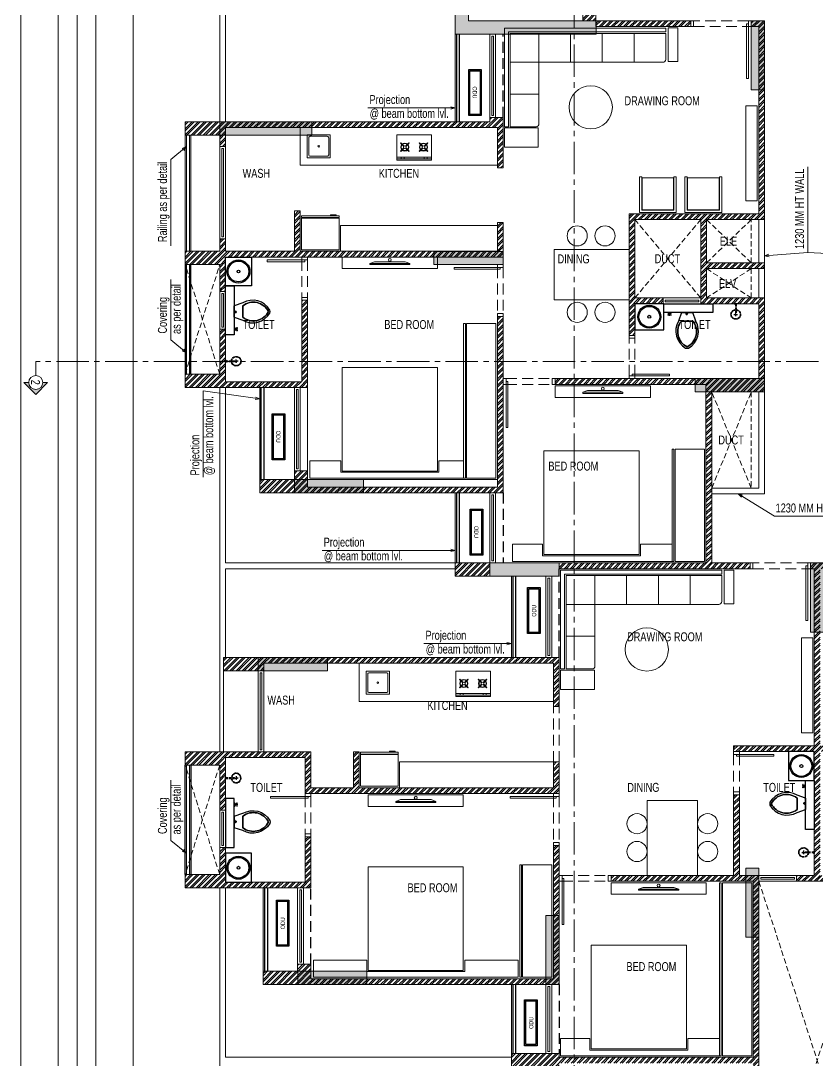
# Model space of a CAD drawing. Header units: inches. Extents: x 822859 to 1009930, y 496782 to 576896.
# Drawn here: x 859836 to 873649, y 533772 to 551813 of the extents above; entities that cross this region are included whole.
import ezdxf
from ezdxf.enums import TextEntityAlignment as Align

# ---------------------------------------------------------------- set-up
doc = ezdxf.new("R2010")
doc.units = ezdxf.units.IN
doc.header["$LTSCALE"] = 750
doc.header["$MEASUREMENT"] = 0
for name, pattern in [('CENTER', [2, 1.25, -0.25, 0.25, -0.25]), ('CENTER2', [1.125, 0.75, -0.125, 0.125, -0.125]), ('HIDDEN', [0.375, 0.25, -0.125]), ('HIDDEN2', [0.1875, 0.125, -0.0625])]:
    doc.linetypes.add(name, pattern=pattern)
for name, color, linetype, lineweight in [('COLUMN', 5, 'Continuous', 13), ('d-fur', 250, 'Continuous', 9), ('DOOR-MSA', 8, 'Continuous', 13), ('DOTTED LINE-MSA', 8, 'HIDDEN2', 13), ('ELE-01-MSA', 8, 'Continuous', 18), ('ELE-03-MSA', 145, 'Continuous', 18), ('ELE-04-MSA', 139, 'Continuous', 15), ('FURNITURE-MSA', 251, 'Continuous', 5), ('SECTION LINE', 14, 'CENTER', 9), ('TEXT DETAIL-MSA', 8, 'Continuous', 13), ('TEXT ROOM NAME-MSA', 8, 'Continuous', 13), ('WALL HATCH-MSA', 251, 'Continuous', 9), ('WALL-MSA', 11, 'Continuous', 18), ('WINDOW-MSA', 8, 'Continuous', 13)]:
    doc.layers.add(name, color=color, linetype=linetype, lineweight=lineweight)
for name, color, linetype in [('ELE-02-MSA', 8, 'Continuous'), ('P.FIXTURE', 8, 'Continuous'), ('R.C.C HATCH-MSA', 250, 'Continuous')]:
    doc.layers.add(name, color=color, linetype=linetype)
doc.styles.add('125', font='swisscl.ttf', dxfattribs={"height": 125})
doc.styles.add('ARIAL', font='ARIALN.TTF', dxfattribs={"height": 360})
doc.styles.add('Arial Narrow', font='swisscl.ttf', dxfattribs={"height": 150})
doc.styles.add('Arial-Reg', font='swisscl.ttf', dxfattribs={"height": 155})
doc.styles.add('MtXpl_Swis721_LtCn_B', font='swisscl.ttf')
doc.dimstyles.new('100 K.T', dxfattribs={"dimtxt": 360, "dimasz": 80, "dimexe": 0.18, "dimexo": 0.0625, "dimgap": 1, "dimtad": 1, "dimdec": 0, "dimzin": 0, "dimdsep": 46, "dimtxsty": 'ARIAL', "dimblk": 'DOT', "dimcen": 0.09, "dimse1": 1, "dimse2": 1, "dimclrd": 50, "dimclrt": 256, "dimadec": 0, "dimazin": 0, "dimtfac": 1, "dimtdec": 0, "dimtofl": 0, "dimtmove": 1, "dimatfit": 0, "dimfxl": 1, "dimtolj": 1, "dimtzin": 0, "dimlwd": -1, "dimarcsym": 0})
pattern_1 = [(45, (36976.4, 0), (-53.0330086, 53.0330086), []), (45, (37011.755, 0), (-53.0330086, 53.0330086), [])]

# ---------------------------------------------------------------- blocks, each defined once
blk = doc.blocks.new('t4tgg34')
for points in [[(375405, -62759), (375391, -62745), (375391, -62738), (375371, -62738), (375371, -62720), (375391, -62720), (375391, -62713), (375405, -62699), (375405, -62635), (375255, -62585, 0.412342), (374785, -62709, 0.132891), (374785, -62761, 0.412336), (375255, -62885), (375405, -62835)], [(375255, -62835, -0.475238), (374809, -62735, -0.475243), (375255, -62635)]]:
    blk.add_lwpolyline(points, format="xyb", close=True)
blk.add_lwpolyline([(375255, -62835), (375255, -62635, 0.475243), (374809, -62735, 0.475238), (375255, -62835, 0.489246)], format="xyb")
blk.add_lwpolyline([(375405, -62635), (375405, -62699), (375391, -62713), (375391, -62720), (375371, -62720), (375371, -62738), (375391, -62738), (375391, -62745), (375405, -62759), (375405, -62699), (375405, -62835)])
blk = doc.blocks.new('9')
at = {"linetype": 'Continuous'}
for p, q in [((709870, -390415), (709870, -390434)), ((709876, -390415), (709876, -390434)), ((709876, -390434), (709870, -390434))]:
    blk.add_line(p, q, dxfattribs=at)
for points in [[(709876, -390396), (709876, -390377), (709870, -390377), (709870, -390396)], [(709895, -390396), (709920, -390370), (709920, -390440), (709895, -390415)]]:
    blk.add_lwpolyline(points, dxfattribs=at)
blk.add_lwpolyline([(709895, -390415), (709870, -390415), (709870, -390396), (709895, -390396)], close=True, dxfattribs=at)
blk = doc.blocks.new('SHOWE')
at = {"linetype": 'HIDDEN', "ltscale": 0.2}
for p, q in [((3964261, -1171718), (3964261, -1171675)), ((3964261, -1171675), (3964263, -1171675)), ((3964261, -1171718), (3964263, -1171718)), ((3964264, -1171676), (3964264, -1171716)), ((3964269, -1171681), (3964269, -1171696)), ((3964269, -1171689), (3964438, -1171689)), ((3964269, -1171712), (3964269, -1171696)), ((3964269, -1171704), (3964438, -1171704)), ((3964479, -1171696), (3964416, -1171696)), ((3964447, -1171665), (3964447, -1171728))]:
    blk.add_line(p, q, dxfattribs=at)
for radius in [12.5, 10.6]:
    blk.add_circle((3964447, -1171696), radius, dxfattribs=at)
for centre, radius, start, end in [((3964447, -1171696), 84.1, 185.2383, 174.7617), ((3964447, -1171696), 81.4, 185.4105, 174.5895), ((3964447, -1171696), 78, 185.6496, 174.3504), ((3964262, -1171676), 1.76, 358.0282, 62.0821), ((3964262, -1171716), 1.76, 297.9179, 1.9718), ((3964260, -1171685), 10.1, 28.3436, 64.2104), ((3964260, -1171707), 10.1, 295.7896, 331.6564)]:
    blk.add_arc(centre, radius, start, end, dxfattribs=at)
blk = doc.blocks.new('A$C0454f6c0')
at = {"layer": 'WINDOW-MSA', "ltscale": 5000}
for points in [[(0, 1050), (0, 1000), (-100, 1000), (-100, 1050)], [(0, 0), (0, 50), (-100, 50), (-100, 0)]]:
    blk.add_lwpolyline(points, close=True, dxfattribs=at)
at = {"layer": 'WINDOW-MSA', "linetype": 'HIDDEN'}
for points in [[(-100, 1000), (-100, 50)], [(0, 50), (0, 1000)]]:
    blk.add_lwpolyline(points, dxfattribs=at)
at = {"layer": 'WINDOW-MSA', "ltscale": 5000, "elevation": 0}
blk.add_lwpolyline([(-50, 50), (-1000, 50), (-1000, 80), (-50, 80)], close=True, dxfattribs=at)
blk = doc.blocks.new('A$C16cd5f5f')
at = {"layer": 'WINDOW-MSA', "ltscale": 5000}
for points in [[(50, 50), (50, 850), (80, 850), (80, 50)], [(0, 0), (50, 0), (50, 100), (0, 100)], [(900, 0), (850, 0), (850, 100), (900, 100)]]:
    blk.add_lwpolyline(points, close=True, dxfattribs=at)
at = {"layer": 'WINDOW-MSA', "linetype": 'HIDDEN', "elevation": 0}
blk.add_lwpolyline([(50, 100), (850, 100)], dxfattribs=at)
at = {"layer": 'WINDOW-MSA', "linetype": 'HIDDEN'}
blk.add_lwpolyline([(50, 0), (850, 0)], dxfattribs=at)
blk = doc.blocks.new('A$Ca69f7aba')
at = {"layer": 'WINDOW-MSA', "ltscale": 5000}
for points in [[(-750, 0), (-700, 0), (-700, -100), (-750, -100)], [(0, 0), (-50, 0), (-50, -100), (0, -100)], [(-50, -50), (-50, -700), (-80, -700), (-80, -50)]]:
    blk.add_lwpolyline(points, close=True, dxfattribs=at)
at = {"layer": 'WINDOW-MSA', "linetype": 'HIDDEN'}
blk.add_lwpolyline([(-50, 0), (-700, 0)], dxfattribs=at)
at = {"layer": 'WINDOW-MSA', "linetype": 'HIDDEN', "elevation": 0}
blk.add_lwpolyline([(-50, -100), (-700, -100)], dxfattribs=at)
blk = doc.blocks.new('A$Cbea8c011')
at = {"layer": 'ELE-02-MSA', "elevation": 0}
for points in [[(400, -108), (-400, -108), (-400, 108), (400, 108)], [(380, -88), (-380, -88), (-380, 88), (380, 88)]]:
    blk.add_lwpolyline(points, close=True, dxfattribs=at)
at = {"layer": 'TEXT DETAIL-MSA', "style": 'Arial Narrow'}
blk.add_text('ODU', height=75, dxfattribs=at).set_placement((-106, -42, 0))
blk = doc.blocks.new('BLOCK-G & H TYPICAL COLOUMN')
at = {"layer": 'R.C.C HATCH-MSA'}
h = blk.add_hatch(color=256, dxfattribs=at)
h.dxf.hatch_style = 1
h.paths.add_polyline_path([(172697.62, -104207.75), (172688.57, -104207.75), (172688.57, -104255), (172697.62, -104255)])
h.paths.add_polyline_path([(172327.12, -104207.75), (172336.18, -104207.75), (172336.18, -104255), (172327.12, -104255)])
h.paths.add_polyline_path([(172819.88, -104207.75), (172819.88, -104216.81), (172867.12, -104216.81), (172867.12, -104207.75)])
h.paths.add_polyline_path([(172204.87, -104207.75), (172204.87, -104216.81), (172157.62, -104216.81), (172157.62, -104207.75)])
h.paths.add_polyline_path([(172561.18, -104240.06), (172552.12, -104240.06), (172552.12, -104287.31), (172561.18, -104287.31)])
h.paths.add_polyline_path([(172463.57, -104240.06), (172472.62, -104240.06), (172472.62, -104287.31), (172463.57, -104287.31)])
h.paths.add_polyline_path([(172177.87, -104422.2), (172177.87, -104431.25), (172130.62, -104431.25), (172130.62, -104422.2)])
h.paths.add_polyline_path([(172894.12, -104422.2), (172894.12, -104431.25), (172846.88, -104431.25), (172846.88, -104422.2)])
h.paths.add_polyline_path([(172336.12, -104486.75), (172336.12, -104495.81), (172288.87, -104495.81), (172288.87, -104486.75)])
h.paths.add_polyline_path([(172202.62, -104543.75), (172202.62, -104552.81), (172155.37, -104552.81), (172155.37, -104543.75)])
h.paths.add_polyline_path([(172822.13, -104543.75), (172822.13, -104552.81), (172869.37, -104552.81), (172869.37, -104543.75)])
h.paths.add_polyline_path([(172516.9, -104495.81), (172507.85, -104495.81), (172507.85, -104448.56), (172516.9, -104448.56)])
h.paths.add_polyline_path([(172697.62, -104104.25), (172688.57, -104104.25), (172688.57, -104057.01), (172697.62, -104057.01)])
h.paths.add_polyline_path([(172327.12, -104104.25), (172336.18, -104104.25), (172336.18, -104057.01), (172327.12, -104057.01)])
h.paths.add_polyline_path([(172819.88, -104104.25), (172819.88, -104095.2), (172867.12, -104095.2), (172867.12, -104104.25)])
h.paths.add_polyline_path([(172204.87, -104104.25), (172204.87, -104095.2), (172157.62, -104095.2), (172157.62, -104104.25)])
h.paths.add_polyline_path([(172561.18, -104071.94), (172552.12, -104071.94), (172552.12, -104024.7), (172561.18, -104024.7)])
h.paths.add_polyline_path([(172463.57, -104071.94), (172472.62, -104071.94), (172472.62, -104024.7), (172463.57, -104024.7)])
h.paths.add_polyline_path([(172177.87, -103889.81), (172177.87, -103880.75), (172130.62, -103880.75), (172130.62, -103889.81)])
h.paths.add_polyline_path([(172894.12, -103889.81), (172894.12, -103880.75), (172846.88, -103880.75), (172846.88, -103889.81)])
h.paths.add_polyline_path([(172336.12, -103825.25), (172336.12, -103816.2), (172288.87, -103816.2), (172288.87, -103825.25)])
h.paths.add_polyline_path([(172202.62, -103768.25), (172202.62, -103759.2), (172155.37, -103759.2), (172155.37, -103768.25)])
h.paths.add_polyline_path([(172822.13, -103768.25), (172822.13, -103759.2), (172869.37, -103759.2), (172869.37, -103768.25)])
h.paths.add_polyline_path([(172516.9, -103816.2), (172507.85, -103816.2), (172507.85, -103863.44), (172516.9, -103863.44)])
h.paths.add_polyline_path([(172548.37, -103699.31), (172548.37, -103690.25), (172595.62, -103690.25), (172595.62, -103699.31)])
h.paths.add_polyline_path([(172476.37, -103699.31), (172476.37, -103690.25), (172429.13, -103690.25), (172429.13, -103699.31)])
h.paths.add_polyline_path([(172726.82, -103612.31), (172726.82, -103603.25), (172774.06, -103603.25), (172774.06, -103612.31)])
h.paths.add_polyline_path([(172297.93, -103612.31), (172297.93, -103603.25), (172250.69, -103603.25), (172250.69, -103612.31)])
h.paths.add_polyline_path([(172920.37, -103523.81), (172920.37, -103514.75), (172857.56, -103514.75), (172857.56, -103523.81)])
h.paths.add_polyline_path([(172104.37, -103523.81), (172104.37, -103514.75), (172167.19, -103514.75), (172167.19, -103523.81)])
h.paths.add_polyline_path([(172476.37, -103492.94), (172467.32, -103492.94), (172467.32, -103445.7), (172476.37, -103445.7)])
h.paths.add_polyline_path([(172548.37, -103492.94), (172557.43, -103492.94), (172557.43, -103445.7), (172548.37, -103445.7)])
h.paths.add_polyline_path([(172663.43, -103454.75), (172759.5, -103454.75), (172759.5, -103349.7), (172663.43, -103349.7), (172663.43, -103358.75), (172750.44, -103358.75), (172750.44, -103445.7), (172663.43, -103445.7)])
h.paths.add_polyline_path([(172361.32, -103454.75), (172265.25, -103454.75), (172265.25, -103349.7), (172361.32, -103349.7), (172361.32, -103358.75), (172274.31, -103358.75), (172274.31, -103445.7), (172361.32, -103445.7)])
h.paths.add_polyline_path([(172428.37, -103358.75), (172419.32, -103358.75), (172419.32, -103311.51), (172428.37, -103311.51)])
h.paths.add_polyline_path([(172428.37, -103132.74), (172419.32, -103132.74), (172419.32, -103179.99), (172428.37, -103179.99)])
h.paths.add_polyline_path([(172151.62, -103286.75), (172151.62, -103277.7), (172104.37, -103277.7), (172104.37, -103286.75)])
h.paths.add_polyline_path([(172245.43, -103162.74), (172245.43, -103153.68), (172198.19, -103153.68), (172198.19, -103162.74)])
h.paths.add_polyline_path([(172428.37, -103021.25), (172419.32, -103021.25), (172419.32, -103068.5), (172428.37, -103068.5)])
h.paths.add_polyline_path([(172245.43, -102997.25), (172236.37, -102997.25), (172236.37, -103044.5), (172245.43, -103044.5)])
h.paths.add_polyline_path([(172104.37, -102997.25), (172104.37, -103006.31), (172151.62, -103006.31), (172151.62, -102997.25)])
h.paths.add_polyline_path([(172596.37, -103358.75), (172605.43, -103358.75), (172605.43, -103311.51), (172596.37, -103311.51)])
h.paths.add_polyline_path([(172596.37, -103132.74), (172605.43, -103132.74), (172605.43, -103179.99), (172596.37, -103179.99)])
h.paths.add_polyline_path([(172873.13, -103286.75), (172873.13, -103277.7), (172920.37, -103277.7), (172920.37, -103286.75)])
h.paths.add_polyline_path([(172779.32, -103162.74), (172779.32, -103153.68), (172826.56, -103153.68), (172826.56, -103162.74)])
h.paths.add_polyline_path([(172596.37, -103021.25), (172605.43, -103021.25), (172605.43, -103068.5), (172596.37, -103068.5)])
h.paths.add_polyline_path([(172779.32, -102997.25), (172788.37, -102997.25), (172788.37, -103044.5), (172779.32, -103044.5)])
h.paths.add_polyline_path([(172920.37, -102997.25), (172920.37, -103006.31), (172873.13, -103006.31), (172873.13, -102997.25)])
h.paths.add_polyline_path([(172548.37, -104612.7), (172548.37, -104621.75), (172595.62, -104621.75), (172595.62, -104612.7)])
h.paths.add_polyline_path([(172476.37, -104612.7), (172476.37, -104621.75), (172429.13, -104621.75), (172429.13, -104612.7)])
h.paths.add_polyline_path([(172297.93, -104699.7), (172297.93, -104708.75), (172250.69, -104708.75), (172250.69, -104699.7)])
h.paths.add_polyline_path([(172104.37, -104788.2), (172104.37, -104797.25), (172167.19, -104797.25), (172167.19, -104788.2)])
h.paths.add_polyline_path([(172726.82, -104699.7), (172726.82, -104708.75), (172774.06, -104708.75), (172774.06, -104699.7)])
h.paths.add_polyline_path([(172920.37, -104788.2), (172920.37, -104797.25), (172857.56, -104797.25), (172857.56, -104788.2)])
h.paths.add_polyline_path([(172476.37, -104819.06), (172467.32, -104819.06), (172467.32, -104866.31), (172476.37, -104866.31)])
h.paths.add_polyline_path([(172548.37, -104819.06), (172557.43, -104819.06), (172557.43, -104866.31), (172548.37, -104866.31)])
h.paths.add_polyline_path([(172663.43, -104857.25), (172759.5, -104857.25), (172759.5, -104962.31), (172663.43, -104962.31), (172663.43, -104953.25), (172750.44, -104953.25), (172750.44, -104866.31), (172663.43, -104866.31)])
h.paths.add_polyline_path([(172361.32, -104857.25), (172265.25, -104857.25), (172265.25, -104962.31), (172361.32, -104962.31), (172361.32, -104953.25), (172274.31, -104953.25), (172274.31, -104866.31), (172361.32, -104866.31)])
h.paths.add_polyline_path([(172428.37, -104953.25), (172419.32, -104953.25), (172419.32, -105000.5), (172428.37, -105000.5)])
h.paths.add_polyline_path([(172428.37, -105178.31), (172419.32, -105178.31), (172419.32, -105131.06), (172428.37, -105131.06)])
h.paths.add_polyline_path([(172151.62, -105025.25), (172151.62, -105034.31), (172104.37, -105034.31), (172104.37, -105025.25)])
h.paths.add_polyline_path([(172245.43, -105072.5), (172236.37, -105072.5), (172236.37, -105025.25), (172245.43, -105025.25)])
h.paths.add_polyline_path([(172428.37, -105290.75), (172419.32, -105290.75), (172419.32, -105243.51), (172428.37, -105243.51)])
h.paths.add_polyline_path([(172245.43, -105314.75), (172236.37, -105314.75), (172236.37, -105267.51), (172245.43, -105267.51)])
h.paths.add_polyline_path([(172104.37, -105277.35), (172113.43, -105277.35), (172113.43, -105314.75), (172104.37, -105314.75)])
h.paths.add_polyline_path([(172596.37, -104953.25), (172605.43, -104953.25), (172605.43, -105000.5), (172596.37, -105000.5)])
h.paths.add_polyline_path([(172596.37, -105178.31), (172605.43, -105178.31), (172605.43, -105131.06), (172596.37, -105131.06)])
h.paths.add_polyline_path([(172873.13, -105025.25), (172873.13, -105034.31), (172920.37, -105034.31), (172920.37, -105025.25)])
h.paths.add_polyline_path([(172788.37, -105025.25), (172779.32, -105025.25), (172779.32, -105072.5), (172788.37, -105072.5)])
h.paths.add_polyline_path([(172596.37, -105290.75), (172605.43, -105290.75), (172605.43, -105243.51), (172596.37, -105243.51)])
h.paths.add_polyline_path([(172779.32, -105314.75), (172788.37, -105314.75), (172788.37, -105267.51), (172779.32, -105267.51)])
h.paths.add_polyline_path([(172911.32, -105314.75), (172920.37, -105314.75), (172920.37, -105277.35), (172911.32, -105277.35)])
h.paths.add_polyline_path([(172688.63, -104486.75), (172688.63, -104495.81), (172735.87, -104495.81), (172735.87, -104486.75)])
h.paths.add_polyline_path([(172688.63, -103825.25), (172688.63, -103816.2), (172735.87, -103816.2), (172735.87, -103825.25)])
at = {"layer": 'COLUMN'}
for points in [[(172361.32, -103454.75), (172265.25, -103454.75), (172265.25, -103349.7), (172361.32, -103349.7), (172361.32, -103358.75), (172274.31, -103358.75), (172274.31, -103445.7), (172361.32, -103445.7)], [(172476.37, -103492.94), (172467.32, -103492.94), (172467.32, -103445.7), (172476.37, -103445.7)], [(172104.37, -103523.81), (172104.37, -103514.75), (172167.19, -103514.75), (172167.19, -103523.81)], [(172297.93, -103612.31), (172297.93, -103603.25), (172250.69, -103603.25), (172250.69, -103612.31)], [(172476.37, -103699.31), (172476.37, -103690.25), (172429.13, -103690.25), (172429.13, -103699.31)], [(172202.62, -103768.25), (172202.62, -103759.2), (172155.37, -103759.2), (172155.37, -103768.25)], [(172336.12, -103825.25), (172336.12, -103816.2), (172288.87, -103816.2), (172288.87, -103825.25)], [(172516.9, -103816.2), (172507.85, -103816.2), (172507.85, -103863.44), (172516.9, -103863.44)], [(172177.87, -103889.81), (172177.87, -103880.75), (172130.62, -103880.75), (172130.62, -103889.81)], [(172463.57, -104071.94), (172472.62, -104071.94), (172472.62, -104024.7), (172463.57, -104024.7)], [(172327.12, -104104.25), (172336.18, -104104.25), (172336.18, -104057.01), (172327.12, -104057.01)], [(172204.87, -104104.25), (172204.87, -104095.2), (172157.62, -104095.2), (172157.62, -104104.25)]]:
    blk.add_lwpolyline(points, close=True, dxfattribs=at)
blk = doc.blocks.new('_Dot')
at = {"linetype": 'ByBlock', "lineweight": -2}
blk.add_line((-0.5, 0), (-1, 0), dxfattribs=at)
at = {"linetype": 'ByBlock', "const_width": 0.5}
blk.add_lwpolyline([(-0.25, 0, 1), (0.25, 0, 1)], format="xyb", close=True, dxfattribs=at)
blk = doc.blocks.new('STUV')
at = {"layer": 'FURNITURE-MSA'}
for p, q in [((169, 0, 0), (169, -600, 0)), ((-81, -70), (-75, -63)), ((-31, -120), (-81, -70)), ((-81, -207), (-31, -157)), ((-75, -63), (-25, -113)), ((-25, -163), (-75, -213)), ((-25, -113), (-31, -120)), ((-31, -157), (-25, -163)), ((12, -113), (62, -63)), ((18, -120), (12, -113)), ((12, -163), (18, -157)), ((62, -213), (12, -163)), ((68, -70), (18, -120)), ((18, -157), (68, -207)), ((62, -63), (68, -70)), ((169, -76, 0), (194, -76, 0)), ((194, -126, 0), (169, -126, 0)), ((-75, -213), (-81, -207)), ((68, -207), (62, -213)), ((-81, -393), (-75, -387)), ((-31, -443), (-81, -393)), ((-81, -530), (-31, -480)), ((-75, -537), (-81, -530)), ((-75, -387), (-25, -437)), ((-25, -487), (-75, -537)), ((-25, -437), (-31, -443)), ((-31, -480), (-25, -487)), ((12, -437), (62, -387)), ((18, -443), (12, -437)), ((12, -487), (18, -480)), ((62, -537), (12, -487)), ((68, -393), (18, -443)), ((18, -480), (68, -530)), ((62, -387), (68, -393)), ((68, -530), (62, -537)), ((194, -474, 0), (169, -474, 0)), ((194, -524, 0), (169, -524, 0))]:
    blk.add_line(p, q, dxfattribs=at)
for points in [[(-219, -600), (219, -600), (219, 0), (-219, 0)], [(219, -600), (194, -600), (194, 0), (219, 0)]]:
    blk.add_lwpolyline(points, close=True, dxfattribs=at)
for centre, radius in [((-7, -138), 70.6), ((-7, -138), 61.8), ((-7, -138), 22.1), ((-7, -462), 70.6), ((-7, -462), 61.8), ((-7, -462), 22.1)]:
    blk.add_circle(centre, radius, dxfattribs=at)
blk = doc.blocks.new('G$C1887B0AA')
at = {"layer": 'FURNITURE-MSA'}
blk.add_lwpolyline([(0, 0), (300, 0), (300, 300), (0, 300)], close=True, dxfattribs=at)
blk.add_lwpolyline([(40, 20), (260, 20, 0.414214), (280, 40), (280, 260, 0.414214), (260, 280), (40, 280, 0.414214), (20, 260), (20, 40, 0.414214)], format="xyb", close=True, dxfattribs=at)
blk.add_circle((150, 150), 10, dxfattribs=at)
blk = doc.blocks.new('G$C7997B730')
at = {"layer": 'FURNITURE-MSA'}
for p, q in [((36, 1325, 0), (0, 1325, 0)), ((0, 1325, 0), (0, 0, 0)), ((36, 1325, 0), (0, 1325, 0)), ((93, 1169, 0), (36, 1325, 0)), ((36, 0, 0), (36, 1325, 0)), ((93, 1169, 0), (36, 1325, 0)), ((93, 156, 0), (93, 1169, 0)), ((36, 0, 0), (0, 0, 0)), ((93, 156, 0), (36, 0, 0))]:
    blk.add_line(p, q, dxfattribs=at)
blk = doc.blocks.new('G$CA9DB4A96')
at = {"layer": 'FURNITURE-MSA'}
for points in [[(550, 0), (550, 650), (0, 650), (0, 0)], [(560, 0), (590, 0), (590, 650), (560, 650)], [(590, 500), (610, 500), (610, 600), (590, 600)]]:
    blk.add_lwpolyline(points, close=True, dxfattribs=at)
blk = doc.blocks.new('A$Caebde61c')
at = {"layer": 'FURNITURE-MSA'}
for p, q in [((5536, -12110, 0), (5536, -11610, 0)), ((6086, -11610), (6086, -12110)), ((6636, -11610), (6636, -12110)), ((7186, -11610), (7186, -12110)), ((5536, -12110, 0), (5036, -12110, 0)), ((5536, -12662, 0), (5036, -12662, 0)), ((1395, -13895), (1395, -13245)), ((4816, -13895), (1395, -13895)), ((4816, -14942), (2095, -14942)), ((2095, -14942), (2095, -15392)), ((1525, -17755), (1525, -19205)), ((1525, -19353), (4816, -19353)), ((6508, -21521, 0), (6508, -21021, 0)), ((7058, -21021), (7058, -21521)), ((7608, -21021), (7608, -21521)), ((8158, -21021), (8158, -21521)), ((6508, -21521, 0), (6008, -21521, 0)), ((6508, -22073, 0), (6008, -22073, 0)), ((5788, -23205), (2419, -23205)), ((3119, -24253), (5788, -24253)), ((3119, -24253), (3119, -24703))]:
    blk.add_line(p, q, dxfattribs=at)
for points in [[(4941, -13229), (5011, -13229), (5011, -11585), (7736, -11585), (7736, -11516), (4941, -11516)], [(7776, -12100), (7946, -12100), (7946, -11515), (7776, -11515)], [(9124, -14515), (9324, -14515), (9324, -12866), (9124, -12866)], [(5526, -13249), (5526, -13586), (4941, -13586), (4941, -13249)], [(2125, -15692), (2125, -15492), (3775, -15492), (3775, -15692)], [(5801, -15359), (7101, -15359), (7101, -16234), (5801, -16234)], [(4261, -16642), (4261, -19328), (4231, -19328), (4231, -16642)], [(4791, -16642), (4791, -19328), (4281, -19328), (4281, -16642)], [(3775, -19208), (3775, -17408), (2125, -17408), (2125, -19208)], [(5820, -17927), (5820, -17727), (7470, -17727), (7470, -17927)], [(7274, -20656), (7274, -18856), (5624, -18856), (5624, -20656)], [(7879, -18826), (7879, -20776), (7849, -20776), (7849, -18826)], [(8409, -18826), (8409, -20776), (7899, -20776), (7899, -18826)], [(2100, -19228), (3800, -19228), (3800, -19028), (4231, -19028), (4231, -19328), (1564, -19328), (1564, -19028), (2100, -19028)], [(5599, -20676), (7299, -20676), (7299, -20476), (7849, -20476), (7849, -20776), (5077, -20776), (5077, -20476), (5599, -20476)], [(5913, -22640), (5983, -22640), (5983, -20996), (8708, -20996), (8708, -20926), (5913, -20926)], [(8748, -21511), (8918, -21511), (8918, -20926), (8748, -20926)], [(10088, -23751), (10288, -23751), (10288, -22101), (10088, -22101)], [(6498, -22660), (6498, -22996), (5913, -22996), (5913, -22660)], [(2575, -25028), (2575, -24828), (4225, -24828), (4225, -25028)], [(8288, -24927), (8288, -26227), (7413, -26227), (7413, -24927)], [(4225, -27873), (4225, -26073), (2575, -26073), (2575, -27873)], [(5233, -26043), (5233, -27993), (5203, -27993), (5203, -26043)], [(5763, -26043), (5763, -27993), (5253, -27993), (5253, -26043)], [(6788, -26552), (6788, -26352), (8438, -26352), (8438, -26552)], [(8699, -26352), (8699, -29357), (8669, -29357), (8669, -26352)], [(9229, -26352), (9229, -29357), (8719, -29357), (8719, -26352)], [(8094, -29237), (8094, -27437), (6444, -27437), (6444, -29237)], [(2550, -27893), (4250, -27893), (4250, -27693), (5175, -27693), (5175, -27993), (1626, -27993), (1626, -27693), (2550, -27693)], [(6419, -29257), (8119, -29257), (8119, -29057), (8669, -29057), (8669, -29357), (5913, -29357), (5913, -29057), (6419, -29057)]]:
    blk.add_lwpolyline(points, close=True, dxfattribs=at)
for points in [[(5036, -11610), (7736, -11610), (7736, -12060, -0.414214), (7686, -12110), (5536, -12110), (5536, -13179, -0.414214), (5486, -13229), (5036, -13229), (5036, -11610)], [(6008, -21021), (8708, -21021), (8708, -21471, -0.414214), (8658, -21521), (6508, -21521), (6508, -22590, -0.414214), (6458, -22640), (6008, -22640), (6008, -21021)]]:
    blk.add_lwpolyline(points, format="xyb", dxfattribs=at)
blk.add_lwpolyline([(2419, -23205), (2419, -22541)], dxfattribs=at)
for centre, radius in [((6435, -12892, 0), 375), ((6201, -15124), 175), ((6683, -15124), 175), ((2950, -15541, 0), 25), ((6201, -16451), 175), ((6683, -16451), 175), ((6645, -17776, 0), 25), ((7407, -22303, 0), 375), ((3400, -24877, 0), 25), ((7238, -25327), 175), ((8463, -25327), 175), ((7238, -25810), 175), ((8463, -25810), 175), ((7613, -26401, 0), 25)]:
    blk.add_circle(centre, radius, dxfattribs=at)
for name, p, xscale, yscale, zscale, rotation in [('G$C1887B0AA', (1518, -13369), -1.333333333333333, 1.333333333333333, 1.333333333333333, 180), ('G$C7997B730', (2603, -15622, 0), -0.5248800000000008, 0.5248800000000008, 0.5248800000000007, 270.0000000000001), ('G$C7997B730', (6298, -17857, 0), -0.5248800000000008, 0.5248800000000008, 0.5248800000000007, 270.0000000000001), ('G$C1887B0AA', (2542, -22679), -1.333333333333333, 1.333333333333333, 1.333333333333333, 180), ('G$C7997B730', (3053, -24958, 0), -0.5248800000000011, 0.5248800000000011, 0.524880000000001, 270), ('G$C7997B730', (7265, -26482, 0), -0.5248800000000011, 0.5248800000000011, 0.524880000000001, 270)]:
    blk.add_blockref(name, p, dxfattribs=dict(at, xscale=xscale, yscale=yscale, zscale=zscale, rotation=rotation))
at = {"layer": 'FURNITURE-MSA', "xscale": -1}
for name, p, rotation in [('STUV', (3073, -13590, 0), 90), ('G$CA9DB4A96', (1420, -15367), 270.0000000000001), ('STUV', (4097, -22900, 0), 90), ('G$CA9DB4A96', (2444, -24678), 270)]:
    blk.add_blockref(name, p, dxfattribs=dict(at, rotation=rotation))
blk = doc.blocks.new('section sym.')
h = blk.add_hatch(color=256)
h.dxf.hatch_style = 1
h.paths.add_polyline_path([(-240, 90), (-240, 153), (-393, 0), (-240, -153), (-240, -90, -0.414214), (-330, 0, -0.414214)])
at = {"layer": 'SECTION LINE', "linetype": 'Continuous'}
blk.add_line((-150, 0), (0, 0), dxfattribs=at)
blk.add_lwpolyline([(-240, -90), (-240, -153), (-393, 0), (-240, 153), (-240, 90)], dxfattribs=at)
blk.add_circle((-240, 0), 90, dxfattribs=at)
blk = doc.blocks.new('A$C37e82350')
at = {"layer": 'SECTION LINE', "linetype": 'CENTER2'}
for points in [[(17359, 15657), (17302, 15657), (17302, -11420), (17346, -11420)], [(-2542, -2027), (-2542, -2083), (61391, -2083), (61391, -2039)]]:
    blk.add_lwpolyline(points, dxfattribs=at)
at = {"layer": 'SECTION LINE', "xscale": -1.347826086956522, "yscale": 1.347826086956522, "zscale": 1.347826086956522}
blk.add_blockref('section sym.', (17346, -11420), dxfattribs=at)
at = {"layer": 'SECTION LINE', "style": '125'}
blk.add_text('2', height=155, dxfattribs=at).set_placement((17665, -11423), align=Align.MIDDLE)

msp = doc.modelspace()

# ---------------------------------------------------------------- hatches: boundary and pattern name
at = {"layer": 'WALL HATCH-MSA'}
h = msp.add_hatch(dxfattribs=at)
h.set_pattern_fill('ANSI32', color=256, scale=200)
h.set_pattern_definition(pattern_1)
h.paths.add_polyline_path([(869812, 552393), (869582, 552393), (869582, 551813), (869812, 551813)])
h = msp.add_hatch(dxfattribs=at)
h.set_pattern_fill('ANSI32', color=256, scale=200)
h.set_pattern_definition([(45, (870743.25, 551742.76), (-53.033, 53.033), []), (45, (870778.61, 551742.76), (-53.033, 53.033), [])])
h.paths.add_polyline_path([(871455, 551713), (871455, 551813), (869812, 551813), (869812, 551713)], flags=17)
h.paths.add_polyline_path([(869102, 545602), (869102, 545502), (871720, 545502), (871720, 542403), (869172, 542403), (869172, 542303), (872484, 542303), (872484, 542403), (871820, 542403), (871820, 545372), (872735, 545372), (872735, 547002), (871730, 547002), (871730, 547513), (872735, 547513), (872735, 547613), (871730, 547613), (871730, 548363), (872735, 548363), (872735, 551813), (872505, 551813), (872505, 551713), (872635, 551713), (872635, 548463), (870387, 548463), (870387, 546352), (870487, 546352), (870487, 546902), (870980, 546902), (870980, 547002), (870487, 547002), (870487, 548363), (871630, 548363), (871630, 546902), (872635, 546902), (872635, 545602)])
h = msp.add_hatch(dxfattribs=at)
h.set_pattern_fill('ANSI32', color=256, scale=200)
h.set_pattern_definition(pattern_1)
h.paths.add_polyline_path([(863286, 549829), (863286, 549629), (863386, 549629), (863386, 549959), (868102, 549959), (868102, 549259), (868202, 549259), (868202, 550133), (867972, 550133), (867972, 550059), (862686, 550059), (862686, 549829)])
h = msp.add_hatch(dxfattribs=at)
h.set_pattern_fill('ANSI32', color=256, scale=200)
h.set_pattern_definition(pattern_1)
h.paths.add_polyline_path([(862686, 547812), (862686, 547582), (863286, 547582), (863286, 547112), (863386, 547112), (863386, 547712), (868202, 547712), (868202, 548312), (868102, 548312), (868102, 547812), (864681, 547812), (864681, 548512), (864581, 548512), (864581, 547812), (863386, 547812), (863386, 548029), (863286, 548029), (863286, 547812)])
h = msp.add_hatch(dxfattribs=at)
h.set_pattern_fill('ANSI32', color=256, scale=200)
h.set_pattern_definition(pattern_1)
h.paths.add_polyline_path([(862686, 545679), (862686, 545449), (864811, 545449), (864811, 546962), (864711, 546962), (864711, 545549), (863386, 545549), (863386, 546462), (863286, 546462), (863286, 545679)])
h = msp.add_hatch(dxfattribs=at)
h.set_pattern_fill('ANSI32', color=256, scale=200)
h.set_pattern_definition(pattern_1)
h.paths.add_polyline_path([(863981, 543851), (863981, 543621), (868202, 543621), (868202, 546682), (868102, 546682), (868102, 543721), (864811, 543721), (864811, 543999), (864581, 543999), (864581, 543851)])
h = msp.add_hatch(dxfattribs=at)
h.set_pattern_fill('ANSI32', color=256, scale=200)
h.set_pattern_definition(pattern_1)
h.paths.add_polyline_path([(867372, 542403), (867372, 542173), (867972, 542173), (867972, 542403)])
h = msp.add_hatch(dxfattribs=at)
h.set_pattern_fill('ANSI32', color=256, scale=200)
h.set_pattern_definition(pattern_1)
h.paths.add_polyline_path([(873599, 542303), (873599, 539228), (872199, 539228), (872199, 539128), (873599, 539128), (873599, 536977), (873289, 536977), (873289, 536877), (874009, 536877), (874009, 536977), (873699, 536977), (873699, 539128), (875099, 539128), (875099, 539228), (873699, 539228), (873699, 542303), (873764, 542303), (873764, 542403), (873534, 542403), (873534, 542303)])
h = msp.add_hatch(dxfattribs=at)
h.set_pattern_fill('ANSI32', color=256, scale=200)
h.set_pattern_definition(pattern_1)
h.paths.add_polyline_path([(864053, 540533), (864053, 540663), (869074, 540663), (869074, 539913), (869174, 539913), (869174, 540763), (863353, 540763), (863353, 540533)])
h = msp.add_hatch(dxfattribs=at)
h.set_pattern_fill('ANSI32', color=256, scale=200)
h.set_pattern_definition(pattern_1)
h.paths.add_polyline_path([(863286, 538895), (863286, 538113), (863386, 538113), (863386, 539025), (864768, 539025), (864768, 538401), (869174, 538401), (869174, 538951), (869074, 538951), (869074, 538501), (865705, 538501), (865705, 539125), (865605, 539125), (865605, 538501), (864868, 538501), (864868, 539125), (862686, 539125), (862686, 538895)])
h = msp.add_hatch(dxfattribs=at)
h.set_pattern_fill('ANSI32', color=256, scale=200)
h.set_pattern_definition(pattern_1)
h.paths.add_polyline_path([(868344, 533887), (868344, 533657), (869174, 533657), (869174, 533722), (872539, 533722), (872539, 530667), (870074, 530667), (870074, 530567), (872199, 530567), (872199, 529166), (872299, 529166), (872299, 530567), (872639, 530567), (872639, 536977), (872299, 536977), (872299, 538378), (872199, 538378), (872199, 536977), (870074, 536977), (870074, 536877), (872539, 536877), (872539, 533822), (869174, 533822), (869174, 533887)])
h = msp.add_hatch(dxfattribs=at)
h.set_pattern_fill('ANSI32', color=256, scale=200)
h.set_pattern_definition(pattern_1)
h.paths.add_polyline_path([(862686, 536993), (862686, 536763), (864868, 536763), (864868, 537651), (864768, 537651), (864768, 536863), (863386, 536863), (863386, 537463), (863286, 537463), (863286, 536993)])
h = msp.add_hatch(dxfattribs=at)
h.set_pattern_fill('ANSI32', color=256, scale=200)
h.set_pattern_definition(pattern_1)
h.paths.add_polyline_path([(869174, 535086), (869174, 537501), (869074, 537501), (869074, 535186), (864868, 535186), (864868, 535436), (864638, 535436), (864638, 535316), (864038, 535316), (864038, 535086)])

# ---------------------------------------------------------------- linework, layer by layer
at = {"layer": 'd-fur', "ltscale": 100}
for points in [[(871205, 549105), (871165, 549105), (871165, 548528), (870606, 548528), (870606, 549105), (870566, 549105), (870566, 548488), (871205, 548488)], [(870612, 549085), (871159, 549085), (871159, 548534), (870612, 548534)], [(871994, 549105), (871954, 549105), (871954, 548528), (871395, 548528), (871395, 549105), (871355, 549105), (871355, 548488), (871994, 548488)], [(871401, 549085), (871948, 549085), (871948, 548534), (871401, 548534)]]:
    msp.add_lwpolyline(points, close=True, dxfattribs=at)
at = {"layer": 'Defpoints', "color": 1, "lineweight": 0}
for points in [[(887462, 566054), (859836, 566054), (859836, 501489), (887462, 501489)], [(886812, 565404), (860486, 565404), (860486, 502139), (886812, 502139)], [(886487, 565079), (860811, 565079), (860811, 502464), (886487, 502464)], [(886162, 564754), (861136, 564754), (861136, 502789), (886162, 502789)], [(885512, 564104), (861786, 564104), (861786, 503439), (885512, 503439)]]:
    msp.add_lwpolyline(points, close=True, dxfattribs=at)
at = {"layer": 'DOOR-MSA', "linetype": 'HIDDEN'}
for p, q in [((869074, 538951), (869074, 539913)), ((869174, 538951), (869174, 539913))]:
    msp.add_line(p, q, dxfattribs=at)
at = {"layer": 'DOTTED LINE-MSA'}
for p, q in [((871630, 547002), (870487, 548363)), ((870487, 547002), (871630, 548363)), ((871730, 547613), (872505, 548363)), ((872505, 547613), (871730, 548363)), ((872505, 547613), (872505, 548363)), ((871730, 547513), (872505, 547002)), ((872505, 547513), (871730, 547002)), ((872505, 547002), (872505, 547513)), ((872505, 543703), (871820, 545372)), ((871820, 543703), (872505, 545372)), ((872505, 545372), (872505, 543703)), ((874659, 536877), (872639, 530667)), ((872639, 536877), (874659, 530667))]:
    msp.add_line(p, q, dxfattribs=at)
for points in [[(863286, 545679), (862686, 547582)], [(862686, 545679), (863286, 547582)], [(863286, 536993), (862686, 538895)], [(863286, 538895), (862686, 536993)]]:
    msp.add_lwpolyline(points, dxfattribs=at)
at = {"layer": 'ELE-01-MSA', "lineweight": 0}
for p, q in [((862711, 547812), (862711, 549829)), ((862761, 547812), (862761, 549829))]:
    msp.add_line(p, q, dxfattribs=at)
at = {"layer": 'ELE-01-MSA'}
for p, q in [((872635, 547613), (872635, 548363)), ((872735, 547613), (872735, 548363)), ((862711, 547582), (862711, 545679)), ((862761, 545679), (862761, 547582)), ((872635, 547002), (872635, 547513)), ((872735, 547002), (872735, 547513)), ((872635, 545372), (872635, 543703)), ((862711, 536993), (862711, 538895)), ((862761, 538895), (862761, 536993))]:
    msp.add_line(p, q, dxfattribs=at)
for points in [[(872735, 545372), (872735, 543603), (871820, 543603)], [(872635, 543703), (871820, 543703)]]:
    msp.add_lwpolyline(points, dxfattribs=at)
at = {"layer": 'ELE-02-MSA'}
for p, q in [((867397, 550061), (867397, 551583)), ((867447, 550061), (867447, 551583)), ((862686, 547582), (862686, 545679)), ((862786, 545679), (862786, 547582)), ((864006, 543851), (864006, 545449)), ((864056, 543851), (864056, 545449)), ((867397, 542403), (867397, 543621)), ((867447, 542403), (867447, 543621)), ((868369, 542173), (868369, 540763)), ((868419, 542173), (868419, 540763)), ((862686, 536993), (862686, 538895)), ((862786, 538895), (862786, 536993)), ((864063, 536763), (864063, 535316)), ((864113, 536763), (864113, 535316)), ((868369, 535086), (868369, 533887)), ((868419, 535086), (868419, 533887))]:
    msp.add_line(p, q, dxfattribs=at)
at = {"layer": 'ELE-02-MSA', "linetype": 'HIDDEN'}
for p, q in [((868202, 550133), (868202, 551583)), ((868202, 543621), (868202, 542403)), ((869174, 540763), (869174, 542303)), ((864868, 535436), (864868, 536763)), ((869174, 535086), (869174, 533887))]:
    msp.add_line(p, q, dxfattribs=at)
at = {"layer": 'ELE-03-MSA'}
for p, q in [((863286, 555851), (863286, 550059)), ((863386, 554087), (863386, 550059)), ((863286, 545449), (863286, 539125)), ((863386, 545449), (863386, 542403)), ((867372, 542403), (863386, 542403)), ((863386, 542303), (863386, 540763)), ((867372, 542303), (863386, 542303)), ((863286, 530781), (863286, 536763)), ((863386, 533822), (863386, 536763)), ((868344, 533822), (863386, 533822))]:
    msp.add_line(p, q, dxfattribs=at)
at = {"layer": 'ELE-03-MSA', "lineweight": 0}
for p, q in [((862686, 547812), (862686, 549829)), ((862786, 547812), (862786, 549829))]:
    msp.add_line(p, q, dxfattribs=at)
at = {"layer": 'ELE-04-MSA'}
for p, q in [((867372, 550061), (867372, 551583)), ((863981, 543851), (863981, 545449)), ((867372, 542403), (867372, 543621)), ((868344, 542173), (868344, 540763)), ((863353, 540533), (863353, 539125)), ((864038, 536763), (864038, 535316)), ((868344, 535086), (868344, 533887))]:
    msp.add_line(p, q, dxfattribs=at)
at = {"layer": 'P.FIXTURE'}
for points in [[(863386, 547712), (863836, 547712), (863836, 547212), (863386, 547212)], [(863536, 547212), (863536, 546362), (863386, 546362), (863386, 547212)], [(870987, 546452), (870987, 546902), (870487, 546902), (870487, 546452)], [(871837, 546752), (870987, 546752), (870987, 546902), (871837, 546902)], [(873149, 538628), (873599, 538628), (873599, 539128), (873149, 539128)], [(873449, 537778), (873449, 538628), (873599, 538628), (873599, 537778)], [(863536, 537463), (863536, 538313), (863386, 538313), (863386, 537463)], [(863386, 536863), (863836, 536863), (863836, 537363), (863386, 537363)]]:
    msp.add_lwpolyline(points, close=True, dxfattribs=at)
for centre, radius in [((863611, 547462), 200), ((863611, 547462), 180), ((863611, 547462), 25), ((870737, 546677), 200), ((870737, 546677), 180), ((870737, 546677), 25), ((873374, 538878), 200), ((873374, 538878), 180), ((873374, 538878), 25), ((863611, 537113), 200), ((863611, 537113), 180), ((863611, 537113), 25)]:
    msp.add_circle(centre, radius, dxfattribs=at)
at = {"layer": 'WALL-MSA'}
for p, q in [((871455, 551813), (869812, 551813)), ((869812, 551813), (869812, 551713)), ((871455, 551713), (871455, 551813)), ((872735, 551813), (872505, 551813)), ((872505, 551713), (872505, 551813)), ((872735, 548363), (872735, 551813)), ((871455, 551713), (869812, 551713)), ((872635, 551713), (872505, 551713)), ((872635, 548463), (872635, 551713)), ((868202, 550133), (868202, 549259)), ((862686, 550059), (862686, 549829)), ((867972, 550059), (862686, 550059)), ((863386, 549629), (863386, 549959)), ((863386, 549959), (868102, 549959)), ((868102, 549959), (868102, 549259)), ((862686, 549829), (863286, 549829)), ((863286, 549629), (863286, 549829)), ((863286, 549629), (863386, 549629)), ((868102, 549259), (868202, 549259)), ((864581, 547812), (864581, 548512, 0)), ((864581, 548512, 0), (864681, 548512, 0)), ((864681, 547812), (864681, 548512, 0)), ((868102, 548312), (868102, 547812)), ((868102, 548312), (868202, 548312)), ((868202, 548312), (868202, 547712)), ((870387, 548463), (872635, 548463)), ((870387, 548463), (870387, 546352)), ((870487, 548363), (871630, 548363)), ((870487, 548363), (870487, 547002)), ((871630, 548363), (871630, 546902)), ((871730, 548363), (872735, 548363)), ((871730, 548363), (871730, 547613)), ((863286, 548029), (863386, 548029)), ((863286, 547812), (863286, 548029)), ((863386, 547812), (863386, 548029)), ((862686, 547812), (863286, 547812)), ((862686, 547812), (862686, 547582)), ((863386, 547812), (864581, 547812)), ((864681, 547812), (868102, 547812)), ((862686, 547582), (863286, 547582)), ((863286, 547582), (863286, 547112)), ((863386, 547712), (868202, 547712)), ((863386, 547712), (863386, 547112)), ((871730, 547613), (872735, 547613)), ((872735, 547513), (872735, 547613)), ((871730, 547513), (871730, 547002)), ((871730, 547513), (872735, 547513)), ((863386, 547112), (863286, 547112)), ((864711, 545549, 0), (864711, 546962)), ((864811, 546962), (864711, 546962)), ((864811, 545449, 0), (864811, 546962)), ((870487, 547002), (870980, 547002)), ((870487, 546902), (870980, 546902)), ((870487, 546902), (870487, 546352)), ((870980, 547002), (870980, 546902)), ((871630, 546902), (872635, 546902)), ((871730, 547002), (872735, 547002)), ((872635, 545602), (872635, 546902)), ((872735, 545372), (872735, 547002)), ((868102, 546682), (868202, 546682)), ((868102, 546682), (868102, 543721)), ((868202, 546682), (868202, 543621)), ((863386, 546462), (863286, 546462)), ((863286, 546462), (863286, 545679)), ((863386, 546462), (863386, 545549)), ((870387, 546352), (870487, 546352)), ((863286, 545679), (862686, 545679)), ((862686, 545679), (862686, 545449)), ((869102, 545602), (869102, 545502)), ((869102, 545602), (872635, 545602)), ((864811, 545449), (862686, 545449)), ((864711, 545549), (863386, 545549)), ((869102, 545502), (871720, 545502)), ((871720, 542403), (871720, 545502)), ((871820, 545372), (872735, 545372)), ((871820, 542403), (871820, 545372)), ((864811, 543999), (864811, 543721)), ((863981, 543851), (863981, 543621)), ((863981, 543851), (864581, 543851)), ((863981, 543621), (868202, 543621)), ((864811, 543721), (868102, 543721)), ((867372, 542403), (867972, 542403)), ((867372, 542403), (867372, 542173)), ((867972, 542173), (867972, 542403)), ((869172, 542403), (871720, 542403)), ((869172, 542303), (869172, 542403)), ((871820, 542403), (872484, 542403)), ((872484, 542403), (872484, 542303)), ((873534, 542403), (873534, 542303)), ((873534, 542403), (873764, 542403)), ((867972, 542173), (867372, 542173)), ((869172, 542303), (872484, 542303)), ((873534, 542303), (873599, 542303)), ((873599, 542303), (873599, 539228)), ((863353, 540763), (863353, 540533)), ((869174, 540763), (863353, 540763)), ((869174, 539913), (869174, 540763)), ((869074, 539913), (869074, 540663)), ((869074, 539913), (869174, 539913)), ((862686, 539125), (862686, 538895)), ((862686, 539125), (864868, 539125)), ((864868, 538501), (864868, 539125)), ((865605, 539125), (865605, 538501)), ((865605, 539125), (865705, 539125)), ((865705, 539125), (865705, 538501)), ((873599, 539228), (872199, 539228)), ((872199, 539128), (872199, 539228)), ((873599, 539128), (872199, 539128)), ((873599, 539128), (873599, 536977)), ((863386, 539025), (863386, 538113)), ((863386, 539025), (864768, 539025)), ((864768, 538401, 0), (864768, 539025)), ((869074, 538951), (869174, 538951)), ((869074, 538501), (869074, 538951)), ((869174, 538401), (869174, 538951)), ((862686, 538895), (863286, 538895)), ((863286, 538895), (863286, 538113)), ((864768, 538401), (869174, 538401)), ((864868, 538501), (865605, 538501)), ((865705, 538501), (869074, 538501)), ((872299, 538378), (872199, 538378)), ((872199, 536977), (872199, 538378)), ((872299, 536977), (872299, 538378)), ((863386, 538113), (863286, 538113)), ((864868, 537651), (864768, 537651)), ((864768, 537651), (864768, 536863, 0)), ((864868, 537651), (864868, 536763)), ((869074, 537501), (869174, 537501)), ((869074, 535186), (869074, 537501)), ((869174, 535086), (869174, 537501)), ((863286, 537463), (863286, 536993)), ((863386, 537463), (863286, 537463)), ((863386, 537463), (863386, 536863)), ((862686, 536993), (862686, 536763)), ((863286, 536993), (862686, 536993)), ((870074, 536877), (870074, 536977)), ((872199, 536977), (870074, 536977)), ((872639, 536977), (872299, 536977)), ((872639, 530567), (872639, 536977)), ((873289, 536977), (873289, 536877)), ((873599, 536977), (873289, 536977)), ((864868, 536763), (862686, 536763)), ((864768, 536863), (863386, 536863)), ((872539, 536877), (870074, 536877)), ((872539, 536877), (872539, 533822)), ((874009, 536877), (873289, 536877)), ((864038, 535316), (864638, 535316)), ((864038, 535086), (864038, 535316)), ((864638, 535316), (864638, 535436)), ((864638, 535436), (864868, 535436)), ((864868, 535436), (864868, 535186)), ((864868, 535186), (869074, 535186)), ((864038, 535086), (869174, 535086)), ((868344, 533657), (868344, 533887)), ((868344, 533887), (869174, 533887)), ((869174, 533822), (869174, 533887)), ((869174, 533822), (872539, 533822))]:
    msp.add_line(p, q, dxfattribs=at)
msp.add_lwpolyline([(869812, 551813), (869812, 552393), (869582, 552393), (869582, 551813)], close=True, dxfattribs=at)
for points in [[(868202, 550133), (867972, 550133), (867972, 550059)], [(864811, 543999), (864581, 543999), (864581, 543851)], [(863353, 540533), (864053, 540533), (864053, 540663), (869074, 540663)]]:
    msp.add_lwpolyline(points, dxfattribs=at)
at = {"layer": 'WINDOW-MSA'}
for p, q in [((867972, 550133), (867972, 551583)), ((868072, 550133), (868072, 551583)), ((863286, 549629), (863286, 548029)), ((863386, 548029), (863386, 549629)), ((863286, 547112), (863286, 546462)), ((863386, 546462), (863386, 547112)), ((870980, 547002), (871630, 547002)), ((870980, 546902), (871630, 546902)), ((864581, 543999), (864581, 545449)), ((864681, 543999), (864681, 545449)), ((867972, 542403), (867972, 543621)), ((868072, 542403), (868072, 543621)), ((868944, 540763), (868944, 542173)), ((869044, 540763), (869044, 542173)), ((863953, 539125), (863953, 540533)), ((864053, 539125), (864053, 540533)), ((863953, 539125), (864053, 539125)), ((863286, 537463), (863286, 538113)), ((863386, 537463), (863386, 538113)), ((873289, 536977), (872639, 536977)), ((864638, 535436), (864638, 536763)), ((864738, 535436), (864738, 536763)), ((873289, 536877), (872639, 536877)), ((868944, 533887), (868944, 535086)), ((869044, 533887), (869044, 535086))]:
    msp.add_line(p, q, dxfattribs=at)
for points in [[(868037, 551548), (868037, 550168), (868007, 550168), (868007, 551548)], [(863321, 548064), (863321, 549594), (863351, 549594), (863351, 548064)], [(863321, 546497), (863321, 547077), (863351, 547077), (863351, 546497)], [(871595, 546937), (871015, 546937), (871015, 546967), (871595, 546967)], [(864646, 545414), (864646, 544034), (864616, 544034), (864616, 545414)], [(868037, 543586), (868037, 542438), (868007, 542438), (868007, 543586)], [(869009, 542138), (869009, 540798), (868979, 540798), (868979, 542138)], [(864018, 540498), (864018, 539160), (863988, 539160), (863988, 540498)], [(863351, 538078), (863351, 537498), (863321, 537498), (863321, 538078)], [(873254, 536912), (873254, 536942), (872674, 536942), (872674, 536912)], [(864703, 536728), (864703, 535471), (864673, 535471), (864673, 536728)], [(869009, 535051), (869009, 533922), (868979, 533922), (868979, 535051)]]:
    msp.add_lwpolyline(points, close=True, dxfattribs=at)

# ---------------------------------------------------------------- block references
at = {"color": 2, "rotation": 270}
msp.add_blockref('A$C37e82350', (871515, 563204), dxfattribs=at)
for p, rotation in [((867714, 550567, 0), 270.0000000000001), ((864306, 544593, 0), 270.0000000000001), ((867740, 542938, 0), 270.0000000000001), ((868734, 541576, 0), 90.00000000000001), ((864376, 536150, 0), 90.00000000000001), ((868683, 534422, 0), 90.00000000000001)]:
    msp.add_blockref('A$Cbea8c011', p, dxfattribs=dict(rotation=rotation))
at = {"layer": 'COLUMN', "xscale": 25.4, "yscale": 25.4, "zscale": 25.4}
msp.add_blockref('BLOCK-G & H TYPICAL COLOUMN', (-3508165, 3179334), dxfattribs=at)
at = {"layer": 'DOOR-MSA', "extrusion": (-1.72192e-41, -1.29247e-26, -1), "xscale": -1, "zscale": -1, "rotation": 270}
msp.add_blockref('A$C0454f6c0', (-872505, 551813, 0), dxfattribs=at)
at = {"layer": 'DOOR-MSA', "xscale": -1}
for name, p, rotation in [('A$Ca69f7aba', (864811, 547712), 270.0000000000001), ('A$Ca69f7aba', (870387, 545602, 0), 90), ('A$C16cd5f5f', (868202, 545602, 0), 180), ('A$Ca69f7aba', (864868, 538401), 270), ('A$C16cd5f5f', (869174, 538401, 0), 90), ('A$C16cd5f5f', (869174, 536977, 0), 180)]:
    msp.add_blockref(name, p, dxfattribs=dict(at, rotation=rotation))
at = {"layer": 'DOOR-MSA', "extrusion": (-1.00445e-41, -1.29247e-26, -1), "xscale": -1, "zscale": -1, "rotation": 270}
msp.add_blockref('A$C0454f6c0', (-873534, 542403, 0), dxfattribs=at)
at = {"layer": 'DOOR-MSA', "rotation": 90.00000000000001}
msp.add_blockref('A$Ca69f7aba', (872199, 539128, 0), dxfattribs=at)
at = {"layer": 'FURNITURE-MSA'}
msp.add_blockref('A$Caebde61c', (863286, 563204), dxfattribs=at)
at = {"layer": 'P.FIXTURE'}
for name, p, rotation in [('t4tgg34', (1238941, 484032), 180), ('t4tgg34', (808658, 171347), 90.00000000000001), ('9', (1573456, 147807), 180)]:
    msp.add_blockref(name, p, dxfattribs=dict(at, rotation=rotation))
at = {"layer": 'P.FIXTURE', "lineweight": 30, "xscale": -1}
for p, rotation in [((-299459, 4511163), 90), ((-3100875, -625791), 180)]:
    msp.add_blockref('SHOWE', p, dxfattribs=dict(at, rotation=rotation))
at = {"layer": 'P.FIXTURE', "xscale": -1}
for p, rotation in [((1261492, -163169), 270.0000000000001), ((163529, 148123), 180)]:
    msp.add_blockref('9', p, dxfattribs=dict(at, rotation=rotation))
for name, p in [('9', (1573456, 936867)), ('t4tgg34', (1238941, 600642))]:
    msp.add_blockref(name, p, dxfattribs=at)
at = {"layer": 'P.FIXTURE', "lineweight": 30}
msp.add_blockref('SHOWE', (-3100875, 1710365), dxfattribs=at)
at = {"layer": 'P.FIXTURE'}
msp.add_blockref('t4tgg34', (498044, 600957), dxfattribs=at)
at = {"layer": 'P.FIXTURE', "lineweight": 30, "xscale": -1}
msp.add_blockref('SHOWE', (4837860, 1709074), dxfattribs=at)
at = {"layer": 'WINDOW-MSA', "xscale": -1, "rotation": 90}
msp.add_blockref('A$C16cd5f5f', (868202, 547582, 0), dxfattribs=at)

# ---------------------------------------------------------------- texts
at = {"layer": 'TEXT DETAIL-MSA', "style": '125'}
for s, p in [('Projection', (866237, 550446)), ('@ beam bottom lvl.', (866573, 550206)), ('1230 MM HT WALL', (873625, 543357)), ('Projection', (865443, 542764)), ('@ beam bottom lvl.', (865778, 542525)), ('Projection', (867209, 541148)), ('@ beam bottom lvl.', (867545, 540908))]:
    msp.add_text(s, height=155, dxfattribs=at).set_placement(p, align=Align.MIDDLE_CENTER)
for s, p in [('Railing as per detail', (862292, 548669)), ('1230 MM HT WALL', (873342, 548550)), ('as per detail', (862532, 546810)), ('Covering', (862292, 546702)), ('@ beam bottom lvl.', (863095, 544611)), ('Projection', (862855, 544275)), ('as per detail', (862532, 538123)), ('Covering', (862292, 538016))]:
    msp.add_text(s, height=155, rotation=90, dxfattribs=at).set_placement(p, align=Align.MIDDLE_CENTER)
at = {"layer": 'TEXT ROOM NAME-MSA', "lineweight": 0}
for s, style, p in [('DRAWING ROOM', 'MtXpl_Swis721_LtCn_B', (870307, 550348)), ('WASH', 'MtXpl_Swis721_LtCn_B', (863683, 549088, 0)), ('KITCHEN', 'MtXpl_Swis721_LtCn_B', (866046, 549088, 0)), ('ELE', 'Arial-Reg', (871961, 547911)), ('DINING', 'MtXpl_Swis721_LtCn_B', (869146, 547603, 0)), ('DUCT', 'Arial-Reg', (870831, 547606)), ('ELV', 'Arial-Reg', (871945, 547176)), ('TOILET', 'MtXpl_Swis721_LtCn_B', (863683, 546464, 0)), ('BED ROOM', 'MtXpl_Swis721_LtCn_B', (866141, 546464, 0)), ('TOILET', 'MtXpl_Swis721_LtCn_B', (871244, 546464, 0)), ('DUCT', 'Arial-Reg', (871935, 544460)), ('BED ROOM', 'MtXpl_Swis721_LtCn_B', (868987, 544007, 0)), ('DRAWING ROOM', 'MtXpl_Swis721_LtCn_B', (870352, 541044)), ('WASH', 'MtXpl_Swis721_LtCn_B', (864113, 539945, 0)), ('KITCHEN', 'MtXpl_Swis721_LtCn_B', (866889, 539851, 0)), ('TOILET', 'MtXpl_Swis721_LtCn_B', (863818, 538430)), ('DINING', 'MtXpl_Swis721_LtCn_B', (870356, 538430)), ('TOILET', 'MtXpl_Swis721_LtCn_B', (872714, 538430)), ('BED ROOM', 'MtXpl_Swis721_LtCn_B', (866544, 536688, 0)), ('BED ROOM', 'MtXpl_Swis721_LtCn_B', (870341, 535319))]:
    msp.add_text(s, height=155, dxfattribs=dict(at, style=style)).set_placement(p)

# ---------------------------------------------------------------- leaders
at = {"layer": 'TEXT DETAIL-MSA'}
for points, override in [([(867372, 550302), (866619, 550302), (865856, 550302)], {"dimgap": 1, "dimtad": 0, "dimclrd": 256, "dimldrblk": 'Open30'}), ([(862711, 549630), (862436, 549408), (862436, 547910)], {"dimgap": 1, "dimtad": 0, "dimclrd": 256, "dimldrblk": 'Open30'}), ([(872735, 547733), (873486, 547794), (873486, 549276)], {"dimgap": 1, "dimtad": 0, "dimclrd": 256, "dimldrblk": 'Open30'}), ([(874563, 547733), (873486, 547794), (873486, 549276)], {"dimgap": 1, "dimtad": 0, "dimclrd": 256, "dimldrblk": 'Open30'}), ([(862711, 546050), (862436, 546273), (862436, 547320)], {"dimgap": 1, "dimtad": 0, "dimclrd": 256, "dimldrblk": 'Open30'}), ([(863981, 545249), (862999, 545388), (862999, 543893)], {"dimgap": 1, "dimtad": 0, "dimclrd": 256, "dimldrblk": 'Open30'}), ([(872277, 543603), (872908, 543213)], {"dimtad": 0, "dimclrd": 256, "dimldrblk": 'Open30'}), ([(874832, 543603), (874390, 543213), (872908, 543213)], {"dimgap": 1, "dimtad": 0, "dimclrd": 256, "dimldrblk": 'Open30'}), ([(867372, 542621), (866250, 542621), (865061, 542621)], {"dimgap": 1, "dimtad": 0, "dimclrd": 256, "dimldrblk": 'Open30'}), ([(868344, 541004), (867591, 541004), (866827, 541004)], {"dimgap": 1, "dimtad": 0, "dimclrd": 256, "dimldrblk": 'Open30'}), ([(862711, 537363), (862436, 537586), (862436, 538633)], {"dimgap": 1, "dimtad": 0, "dimclrd": 256, "dimldrblk": 'Open30'})]:
    msp.add_leader(points, dimstyle='100 K.T', override=override, dxfattribs=at)

doc.saveas('drawing.dxf')
